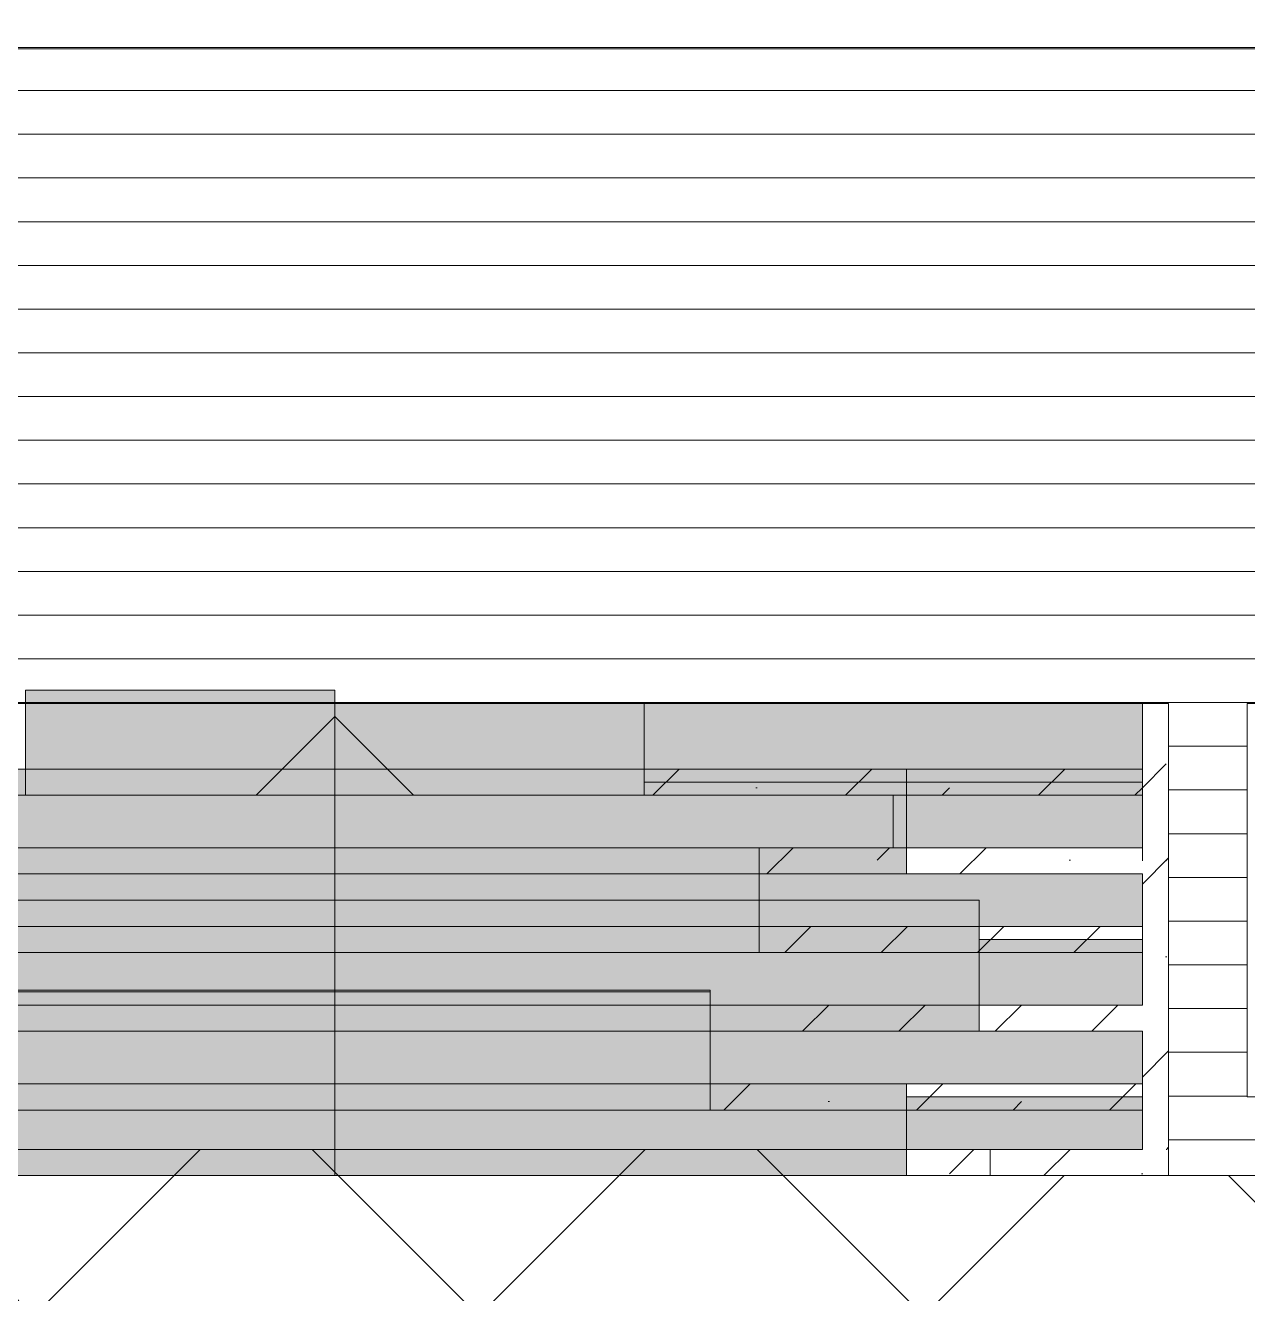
# Model space of a CAD drawing. Header units: millimetres. Extents: x -34838 to 729576, y -214038 to 121482.
# Drawn here: x 43817 to 48479, y 15630 to 20465 of the extents above; entities that cross this region are included whole.
import ezdxf

# ---------------------------------------------------------------- set-up
doc = ezdxf.new("R2010")
doc.units = ezdxf.units.MM
doc.header["$MEASUREMENT"] = 0
doc.set_wipeout_variables(frame=1)
doc.linetypes.add('Wipeout_Contour', pattern=[1000, 0, -1000])
for name, color, linetype in [('_ ГП _СПОРУДИ.3Д', 7, 'Continuous'), ('__ ГП _СПОРУДИ.2Д', 7, 'Continuous'), ('АБ _ 0 _ СТІНИ _ ЗОВНІШНІ .3D', 7, 'Continuous')]:
    doc.layers.add(name, color=color, linetype=linetype)
for name, color, linetype, lineweight in [('_ ГП _СПОРУДИ.3Д_Ном._пера__1', 7, 'Continuous', 13), ('__ ГП _СПОРУДИ.2Д_Ном._пера__1', 7, 'Continuous', 13), ('АБ _ 0 _ СТІНИ _ ЗОВНІШНІ .3D_Ном._пера__47', 7, 'Continuous', 20), ('АБ _ 0 _ СТІНИ _ ЗОВНІШНІ .3D_Ном._пера__87', 7, 'Continuous', 13)]:
    doc.layers.add(name, color=color, linetype=linetype, lineweight=lineweight)
for name, color, linetype, lineweight, true_color in [('_ ГП _СПОРУДИ.3Д_Ном._пера__253', 7, 'Continuous', 13, 0xdadada), ('__ ГП _СПОРУДИ.2Д_Ном._пера__114', 7, 'Continuous', 13, 0xb9b9b9), ('__ ГП _СПОРУДИ.2Д_Ном._пера__255', 7, 'Continuous', 0, 0xaaaaaa), ('__ ГП _СПОРУДИ.2Д_Ном._пера__54', 7, 'Continuous', 15, 0x5f5f5f)]:
    doc.layers.add(name, color=color, linetype=linetype, lineweight=lineweight, true_color=true_color)
pattern_1 = [(45, (0, 0), (-367.6955, 367.6955), []), (45, (-183.85, 183.85), (-367.6955, 367.6955), [390, -130, 0, -130])]

# ---------------------------------------------------------------- blocks, each defined once
blk = doc.blocks.new('Стена_1_4', base_point=(-4200, 21050))
at = {"color": 254, "linetype": 'Wipeout_Contour', "lineweight": 0, "ltscale": 166237.263491}
blk.add_wipeout([(58680.9, 20550), (-4700, 20550), (-4700, 20375), (58632.7, 20375)], dxfattribs=at).dxf.layer = 'АБ _ 0 _ СТІНИ _ ЗОВНІШНІ .3D'
at = {"layer": 'АБ _ 0 _ СТІНИ _ ЗОВНІШНІ .3D_Ном._пера__87', "color": 7, "linetype": 'Continuous', "lineweight": 13, "flags": 128}
blk.add_lwpolyline([(-4875, 20375), (58814.3, 20375)], dxfattribs=at)
blk = doc.blocks.new('*X18')
at = {"layer": '__ ГП _СПОРУДИ.2Д_Ном._пера__114', "color": 9, "linetype": 'Continuous', "lineweight": 13, "true_color": 0xb9b9b9}
for p, q in [((44706.3, 20216.6), (43706.3, 20216.6)), ((44706.3, 20216.6), (43706.3, 20216.6)), ((45706.3, 20216.6), (44706.3, 20216.6)), ((45706.3, 20216.6), (44706.3, 20216.6)), ((46706.3, 20216.6), (45706.3, 20216.6)), ((46706.3, 20216.6), (45706.3, 20216.6)), ((47706.3, 20216.6), (46706.3, 20216.6)), ((47706.3, 20216.6), (46706.3, 20216.6)), ((48706.3, 20216.6), (47706.3, 20216.6)), ((48706.3, 20216.6), (47706.3, 20216.6)), ((44706.3, 20050), (43706.3, 20050)), ((45706.3, 20050), (44706.3, 20050)), ((46706.3, 20050), (45706.3, 20050)), ((47706.3, 20050), (46706.3, 20050)), ((48706.3, 20050), (47706.3, 20050)), ((44706.3, 19883.3), (43706.3, 19883.3)), ((45706.3, 19883.3), (44706.3, 19883.3)), ((46706.3, 19883.3), (45706.3, 19883.3)), ((47706.3, 19883.3), (46706.3, 19883.3)), ((48706.3, 19883.3), (47706.3, 19883.3)), ((44706.3, 19716.6), (43706.3, 19716.6)), ((45706.3, 19716.6), (44706.3, 19716.6)), ((46706.3, 19716.6), (45706.3, 19716.6)), ((47706.3, 19716.6), (46706.3, 19716.6)), ((48706.3, 19716.6), (47706.3, 19716.6)), ((44706.3, 19550), (43706.3, 19550)), ((45706.3, 19550), (44706.3, 19550)), ((46706.3, 19550), (45706.3, 19550)), ((47706.3, 19550), (46706.3, 19550)), ((48706.3, 19550), (47706.3, 19550)), ((44706.3, 19383.3), (43706.3, 19383.3)), ((44706.3, 19383.3), (43706.3, 19383.3)), ((45706.3, 19383.3), (44706.3, 19383.3)), ((45706.3, 19383.3), (44706.3, 19383.3)), ((46706.3, 19383.3), (45706.3, 19383.3)), ((46706.3, 19383.3), (45706.3, 19383.3)), ((47706.3, 19383.3), (46706.3, 19383.3)), ((47706.3, 19383.3), (46706.3, 19383.3)), ((48706.3, 19383.3), (47706.3, 19383.3)), ((48706.3, 19383.3), (47706.3, 19383.3)), ((44706.3, 19216.6), (43706.3, 19216.6)), ((45706.3, 19216.6), (44706.3, 19216.6)), ((46706.3, 19216.6), (45706.3, 19216.6)), ((47706.3, 19216.6), (46706.3, 19216.6)), ((48706.3, 19216.6), (47706.3, 19216.6)), ((44706.3, 19050), (43706.3, 19050)), ((45706.3, 19050), (44706.3, 19050)), ((46706.3, 19050), (45706.3, 19050)), ((47706.3, 19050), (46706.3, 19050)), ((48706.3, 19050), (47706.3, 19050)), ((44706.3, 18883.3), (43706.3, 18883.3)), ((45706.3, 18883.3), (44706.3, 18883.3)), ((46706.3, 18883.3), (45706.3, 18883.3)), ((47706.3, 18883.3), (46706.3, 18883.3)), ((48706.3, 18883.3), (47706.3, 18883.3)), ((44706.3, 18716.6), (43706.3, 18716.6)), ((45706.3, 18716.6), (44706.3, 18716.6)), ((46706.3, 18716.6), (45706.3, 18716.6)), ((47706.3, 18716.6), (46706.3, 18716.6)), ((48706.3, 18716.6), (47706.3, 18716.6)), ((44706.3, 18550), (43706.3, 18550)), ((44706.3, 18550), (43706.3, 18550)), ((45706.3, 18550), (44706.3, 18550)), ((45706.3, 18550), (44706.3, 18550)), ((46706.3, 18550), (45706.3, 18550)), ((46706.3, 18550), (45706.3, 18550)), ((47706.3, 18550), (46706.3, 18550)), ((47706.3, 18550), (46706.3, 18550)), ((48706.3, 18550), (47706.3, 18550)), ((48706.3, 18550), (47706.3, 18550)), ((44706.3, 18383.3), (43706.3, 18383.3)), ((45706.3, 18383.3), (44706.3, 18383.3)), ((46706.3, 18383.3), (45706.3, 18383.3)), ((47706.3, 18383.3), (46706.3, 18383.3)), ((48706.3, 18383.3), (47706.3, 18383.3)), ((44706.3, 18216.6), (43706.3, 18216.6)), ((45706.3, 18216.6), (44706.3, 18216.6)), ((46706.3, 18216.6), (45706.3, 18216.6)), ((47706.3, 18216.6), (46706.3, 18216.6)), ((48706.3, 18216.6), (47706.3, 18216.6)), ((44706.3, 18050), (43706.3, 18050)), ((45706.3, 18050), (44706.3, 18050)), ((46706.3, 18050), (45706.3, 18050)), ((47706.3, 18050), (46706.3, 18050)), ((48706.3, 18050), (47706.3, 18050)), ((44706.3, 17883.3), (43706.3, 17883.3)), ((45706.3, 17883.3), (44706.3, 17883.3)), ((46706.3, 17883.3), (45706.3, 17883.3)), ((47706.3, 17883.3), (46706.3, 17883.3)), ((48706.3, 17883.3), (47706.3, 17883.3)), ((48477.4, 17716.6), (48177.4, 17716.6)), ((48477.4, 17716.6), (48177.4, 17716.6)), ((48477.4, 17550), (48177.4, 17550)), ((48477.4, 17383.3), (48177.4, 17383.3)), ((48477.4, 17216.6), (48177.4, 17216.6)), ((48477.4, 17050), (48177.4, 17050)), ((48477.4, 16883.3), (48177.4, 16883.3)), ((48477.4, 16883.3), (48177.4, 16883.3)), ((48477.4, 16716.6), (48177.4, 16716.6)), ((48477.4, 16550), (48177.4, 16550)), ((48477.4, 16383.3), (48177.4, 16383.3)), ((48706.3, 16216.6), (48177.4, 16216.6))]:
    blk.add_line(p, q, dxfattribs=at)
blk = doc.blocks.new('3D-сетка_3_4', base_point=(-4875, 16080.1))
at = {"layer": '__ ГП _СПОРУДИ.2Д_Ном._пера__255', "color": 253, "linetype": 'Continuous', "lineweight": 0, "true_color": 0xaaaaaa, "flags": 128}
for points in [[(-4875, 16080.1), (-1125.4, 16080.1), (30405, 16080.1), (30405, 16080.1), (41817.4, 16080.1), (41817.4, 16130), (41817.4, 17880), (48177.4, 17880), (48177.4, 16080), (48447.4, 16080), (59597.1, 16080), (59597.1, 17830), (59597.2, 20380), (7884.8, 20380), (-4875, 20380)], [(48477.4, 17880), (58811.3, 17880), (58811.3, 16380), (48477.4, 16380)]]:
    blk.add_lwpolyline(points, close=True, dxfattribs=at)
at = {"layer": '__ ГП _СПОРУДИ.2Д', "color": 253, "lineweight": 0, "true_color": 0xaaaaaa}
blk.add_blockref('*X18', (0, 0), dxfattribs=at)
blk = doc.blocks.new('3D-сетка_5_4', base_point=(44997.4, 16430))
at = {"layer": '__ ГП _СПОРУДИ.2Д_Ном._пера__114', "linetype": 'Continuous', "lineweight": 0, "true_color": 0xececec}
blk.add_hatch(color=7, dxfattribs=at).paths.add_polyline_path([(44997.4, 16430), (42817.4, 16430), (42817.4, 16180), (44997.4, 16180)])
at = {"layer": '__ ГП _СПОРУДИ.2Д_Ном._пера__1', "color": 7, "linetype": 'Continuous', "lineweight": 13, "flags": 128}
blk.add_lwpolyline([(44997.4, 16430), (42817.4, 16430), (42817.4, 16180), (44997.4, 16180)], close=True, dxfattribs=at)
blk = doc.blocks.new('3D-сетка_6_4', base_point=(44997.4, 16780))
at = {"layer": '__ ГП _СПОРУДИ.2Д_Ном._пера__114', "linetype": 'Continuous', "lineweight": 0, "true_color": 0xececec}
blk.add_hatch(color=7, dxfattribs=at).paths.add_polyline_path([(44997.4, 16780), (43565.8, 16780), (43565.8, 16430), (44997.4, 16430)])
at = {"layer": '__ ГП _СПОРУДИ.2Д_Ном._пера__1', "color": 7, "linetype": 'Continuous', "lineweight": 13, "flags": 128}
blk.add_lwpolyline([(44997.4, 16780), (43565.8, 16780), (43565.8, 16430), (44997.4, 16430)], close=True, dxfattribs=at)
blk = doc.blocks.new('3D-сетка_7_4', base_point=(44997.4, 17130))
at = {"layer": '__ ГП _СПОРУДИ.2Д_Ном._пера__114', "linetype": 'Continuous', "lineweight": 0, "true_color": 0xececec}
blk.add_hatch(color=7, dxfattribs=at).paths.add_polyline_path([(44997.4, 17130), (42540.3, 17130), (42540.3, 16730), (44997.4, 16730)])
at = {"layer": '__ ГП _СПОРУДИ.2Д_Ном._пера__1', "color": 7, "linetype": 'Continuous', "lineweight": 13, "flags": 128}
blk.add_lwpolyline([(44997.4, 17130), (42540.3, 17130), (42540.3, 16730), (44997.4, 16730)], close=True, dxfattribs=at)
blk = doc.blocks.new('3D-сетка_8_4', base_point=(44997.4, 17330))
at = {"layer": '__ ГП _СПОРУДИ.2Д_Ном._пера__114', "linetype": 'Continuous', "lineweight": 0, "true_color": 0xececec}
blk.add_hatch(color=7, dxfattribs=at).paths.add_polyline_path([(44997.4, 17330), (43379.3, 17330), (43379.3, 17030), (44997.4, 17030)])
at = {"layer": '__ ГП _СПОРУДИ.2Д_Ном._пера__1', "color": 7, "linetype": 'Continuous', "lineweight": 13, "flags": 128}
blk.add_lwpolyline([(44997.4, 17330), (43379.3, 17330), (43379.3, 17030), (44997.4, 17030)], close=True, dxfattribs=at)
blk = doc.blocks.new('3D-сетка_9_4', base_point=(44997.4, 17530))
at = {"layer": '__ ГП _СПОРУДИ.2Д_Ном._пера__114', "linetype": 'Continuous', "lineweight": 0, "true_color": 0xececec}
blk.add_hatch(color=7, dxfattribs=at).paths.add_polyline_path([(44997.4, 17530), (42817.4, 17530), (42817.4, 17330), (44997.4, 17330)])
at = {"layer": '__ ГП _СПОРУДИ.2Д_Ном._пера__1', "color": 7, "linetype": 'Continuous', "lineweight": 13, "flags": 128}
blk.add_lwpolyline([(44997.4, 17530), (42817.4, 17530), (42817.4, 17330), (44997.4, 17330)], close=True, dxfattribs=at)
blk = doc.blocks.new('3D-сетка_10_4', base_point=(44997.4, 17930))
at = {"layer": '__ ГП _СПОРУДИ.2Д_Ном._пера__114', "linetype": 'Continuous', "lineweight": 0, "true_color": 0xececec}
blk.add_hatch(color=7, dxfattribs=at).paths.add_polyline_path([(44997.4, 17930), (43817.4, 17930), (43817.4, 17630), (44997.4, 17630)])
at = {"layer": '__ ГП _СПОРУДИ.2Д_Ном._пера__1', "color": 7, "linetype": 'Continuous', "lineweight": 13, "flags": 128}
blk.add_lwpolyline([(44997.4, 17930), (43817.4, 17930), (43817.4, 17630), (44997.4, 17630)], close=True, dxfattribs=at)
blk = doc.blocks.new('3D-сетка_11_4', base_point=(46177.4, 17580))
at = {"layer": '__ ГП _СПОРУДИ.2Д_Ном._пера__114', "linetype": 'Continuous', "lineweight": 0, "true_color": 0xececec}
blk.add_hatch(color=7, dxfattribs=at).paths.add_polyline_path([(46177.4, 17580), (48077.4, 17580), (48077.4, 17880), (46177.4, 17880)])
at = {"layer": '__ ГП _СПОРУДИ.2Д_Ном._пера__1', "color": 7, "linetype": 'Continuous', "lineweight": 13, "flags": 128}
blk.add_lwpolyline([(46177.4, 17580), (48077.4, 17580), (48077.4, 17880), (46177.4, 17880)], close=True, dxfattribs=at)
blk = doc.blocks.new('3D-сетка_12_4', base_point=(44997.4, 16430))
at = {"layer": '__ ГП _СПОРУДИ.2Д_Ном._пера__114', "linetype": 'Continuous', "lineweight": 0, "true_color": 0xececec}
blk.add_hatch(color=7, dxfattribs=at).paths.add_polyline_path([(44997.4, 16430), (44997.4, 16180), (47177.4, 16180), (47177.4, 16430)])
at = {"layer": '__ ГП _СПОРУДИ.2Д_Ном._пера__1', "color": 7, "linetype": 'Continuous', "lineweight": 13, "flags": 128}
blk.add_lwpolyline([(44997.4, 16430), (47177.4, 16430), (47177.4, 16180), (44997.4, 16180)], close=True, dxfattribs=at)
blk = doc.blocks.new('3D-сетка_13_4', base_point=(44997.4, 16780))
at = {"layer": '__ ГП _СПОРУДИ.2Д_Ном._пера__114', "linetype": 'Continuous', "lineweight": 0, "true_color": 0xececec}
blk.add_hatch(color=7, dxfattribs=at).paths.add_polyline_path([(44997.4, 16780), (44997.4, 16430), (46429.1, 16430), (46429.1, 16780)])
at = {"layer": '__ ГП _СПОРУДИ.2Д_Ном._пера__1', "color": 7, "linetype": 'Continuous', "lineweight": 13, "flags": 128}
blk.add_lwpolyline([(44997.4, 16780), (46429.1, 16780), (46429.1, 16430), (44997.4, 16430)], close=True, dxfattribs=at)
blk = doc.blocks.new('3D-сетка_14_4', base_point=(44997.4, 17130))
at = {"layer": '__ ГП _СПОРУДИ.2Д_Ном._пера__114', "linetype": 'Continuous', "lineweight": 0, "true_color": 0xececec}
blk.add_hatch(color=7, dxfattribs=at).paths.add_polyline_path([(44997.4, 17130), (44997.4, 16730), (47454.5, 16730), (47454.5, 17130)])
at = {"layer": '__ ГП _СПОРУДИ.2Д_Ном._пера__1', "color": 7, "linetype": 'Continuous', "lineweight": 13, "flags": 128}
blk.add_lwpolyline([(44997.4, 17130), (47454.5, 17130), (47454.5, 16730), (44997.4, 16730)], close=True, dxfattribs=at)
blk = doc.blocks.new('3D-сетка_15_4', base_point=(44997.4, 17330))
at = {"layer": '__ ГП _СПОРУДИ.2Д_Ном._пера__114', "linetype": 'Continuous', "lineweight": 0, "true_color": 0xececec}
blk.add_hatch(color=7, dxfattribs=at).paths.add_polyline_path([(44997.4, 17330), (44997.4, 17030), (46615.5, 17030), (46615.5, 17330)])
at = {"layer": '__ ГП _СПОРУДИ.2Д_Ном._пера__1', "color": 7, "linetype": 'Continuous', "lineweight": 13, "flags": 128}
blk.add_lwpolyline([(44997.4, 17330), (46615.5, 17330), (46615.5, 17030), (44997.4, 17030)], close=True, dxfattribs=at)
blk = doc.blocks.new('3D-сетка_16_4', base_point=(44997.4, 17530))
at = {"layer": '__ ГП _СПОРУДИ.2Д_Ном._пера__114', "linetype": 'Continuous', "lineweight": 0, "true_color": 0xececec}
blk.add_hatch(color=7, dxfattribs=at).paths.add_polyline_path([(44997.4, 17530), (44997.4, 17330), (47127.4, 17330), (47127.4, 17530)])
at = {"layer": '__ ГП _СПОРУДИ.2Д_Ном._пера__1', "color": 7, "linetype": 'Continuous', "lineweight": 13, "flags": 128}
blk.add_lwpolyline([(44997.4, 17530), (47127.4, 17530), (47127.4, 17330), (44997.4, 17330)], close=True, dxfattribs=at)
blk = doc.blocks.new('3D-сетка_17_4', base_point=(44997.4, 17880))
at = {"layer": '__ ГП _СПОРУДИ.2Д_Ном._пера__114', "linetype": 'Continuous', "lineweight": 0, "true_color": 0xececec}
blk.add_hatch(color=7, dxfattribs=at).paths.add_polyline_path([(44997.4, 17880), (44997.4, 17630), (46177.4, 17630), (46177.4, 17880)])
at = {"layer": '__ ГП _СПОРУДИ.2Д_Ном._пера__1', "color": 7, "linetype": 'Continuous', "lineweight": 13, "flags": 128}
blk.add_lwpolyline([(44997.4, 17880), (46177.4, 17880), (46177.4, 17630), (44997.4, 17630)], close=True, dxfattribs=at)
blk = doc.blocks.new('3D-сетка_50_4', base_point=(44997.4, 17880))
at = {"layer": '__ ГП _СПОРУДИ.2Д_Ном._пера__54', "linetype": 'Continuous', "lineweight": 0, "true_color": 0xd6d6d6}
blk.add_hatch(color=254, dxfattribs=at).paths.add_polyline_path([(44997.4, 17880), (43817.4, 17880), (43817.4, 17530), (44997.4, 17530)])
at = {"layer": '__ ГП _СПОРУДИ.2Д_Ном._пера__1', "color": 7, "linetype": 'Continuous', "lineweight": 13, "flags": 128}
blk.add_lwpolyline([(44997.4, 17880), (43817.4, 17880), (43817.4, 17530), (44997.4, 17530)], close=True, dxfattribs=at)
blk = doc.blocks.new('3D-сетка_51_4', base_point=(44997.4, 17630))
at = {"layer": '__ ГП _СПОРУДИ.2Д_Ном._пера__54', "linetype": 'Continuous', "lineweight": 0, "true_color": 0xd6d6d6}
blk.add_hatch(color=254, dxfattribs=at).paths.add_polyline_path([(44997.4, 17630), (42817.4, 17630), (42817.4, 17230), (44997.4, 17230)])
at = {"layer": '__ ГП _СПОРУДИ.2Д_Ном._пера__1', "color": 7, "linetype": 'Continuous', "lineweight": 13, "flags": 128}
blk.add_lwpolyline([(44997.4, 17630), (42817.4, 17630), (42817.4, 17230), (44997.4, 17230)], close=True, dxfattribs=at)
blk = doc.blocks.new('3D-сетка_52_4', base_point=(44997.4, 17330))
at = {"layer": '__ ГП _СПОРУДИ.2Д_Ном._пера__54', "linetype": 'Continuous', "lineweight": 0, "true_color": 0xd6d6d6}
blk.add_hatch(color=254, dxfattribs=at).paths.add_polyline_path([(44997.4, 17330), (43379.3, 17330), (43379.3, 16930), (44997.4, 16930)])
at = {"layer": '__ ГП _СПОРУДИ.2Д_Ном._пера__1', "color": 7, "linetype": 'Continuous', "lineweight": 13, "flags": 128}
blk.add_lwpolyline([(44997.4, 17330), (43379.3, 17330), (43379.3, 16930), (44997.4, 16930)], close=True, dxfattribs=at)
blk = doc.blocks.new('3D-сетка_53_4', base_point=(44997.4, 17030))
at = {"layer": '__ ГП _СПОРУДИ.2Д_Ном._пера__54', "linetype": 'Continuous', "lineweight": 0, "true_color": 0xd6d6d6}
blk.add_hatch(color=254, dxfattribs=at).paths.add_polyline_path([(44997.4, 17030), (42540.3, 17030), (42540.3, 16630), (44997.4, 16630)])
at = {"layer": '__ ГП _СПОРУДИ.2Д_Ном._пера__1', "color": 7, "linetype": 'Continuous', "lineweight": 13, "flags": 128}
blk.add_lwpolyline([(44997.4, 17030), (42540.3, 17030), (42540.3, 16630), (44997.4, 16630)], close=True, dxfattribs=at)
blk = doc.blocks.new('3D-сетка_54_4', base_point=(44997.4, 16786.8))
at = {"layer": '__ ГП _СПОРУДИ.2Д_Ном._пера__54', "linetype": 'Continuous', "lineweight": 0, "true_color": 0xd6d6d6}
blk.add_hatch(color=254, dxfattribs=at).paths.add_polyline_path([(44997.4, 16786.8), (43565.8, 16786.8), (43565.8, 16330), (44997.4, 16330)])
at = {"layer": '__ ГП _СПОРУДИ.2Д_Ном._пера__1', "color": 7, "linetype": 'Continuous', "lineweight": 13, "flags": 128}
blk.add_lwpolyline([(44997.4, 16786.8), (43565.8, 16786.8), (43565.8, 16330), (44997.4, 16330)], close=True, dxfattribs=at)
blk = doc.blocks.new('3D-сетка_55_4', base_point=(44997.4, 16430))
at = {"layer": '__ ГП _СПОРУДИ.2Д_Ном._пера__54', "linetype": 'Continuous', "lineweight": 0, "true_color": 0xd6d6d6}
blk.add_hatch(color=254, dxfattribs=at).paths.add_polyline_path([(44997.4, 16430), (42817.4, 16430), (42817.4, 16080), (44997.4, 16080)])
at = {"layer": '__ ГП _СПОРУДИ.2Д_Ном._пера__1', "color": 7, "linetype": 'Continuous', "lineweight": 13, "flags": 128}
blk.add_lwpolyline([(44997.4, 16430), (42817.4, 16430), (42817.4, 16080), (44997.4, 16080)], close=True, dxfattribs=at)
blk = doc.blocks.new('3D-сетка_62_4', base_point=(48077.4, 17330))
at = {"layer": '__ ГП _СПОРУДИ.2Д_Ном._пера__114', "linetype": 'Continuous', "lineweight": 0, "true_color": 0xececec}
blk.add_hatch(color=7, dxfattribs=at).paths.add_polyline_path([(48077.4, 17330), (48077.4, 17580), (47177.4, 17580), (47177.4, 17330)])
at = {"layer": '__ ГП _СПОРУДИ.2Д_Ном._пера__1', "color": 7, "linetype": 'Continuous', "lineweight": 13, "flags": 128}
blk.add_lwpolyline([(48077.4, 17330), (47177.4, 17330), (47177.4, 17580), (48077.4, 17580)], close=True, dxfattribs=at)
blk = doc.blocks.new('3D-сетка_63_4', base_point=(48077.4, 17030))
at = {"layer": '__ ГП _СПОРУДИ.2Д_Ном._пера__114', "linetype": 'Continuous', "lineweight": 0, "true_color": 0xececec}
blk.add_hatch(color=7, dxfattribs=at).paths.add_polyline_path([(48077.4, 17030), (48077.4, 17230), (46615.5, 17230), (46615.5, 17030)])
at = {"layer": '__ ГП _СПОРУДИ.2Д_Ном._пера__1', "color": 7, "linetype": 'Continuous', "lineweight": 13, "flags": 128}
blk.add_lwpolyline([(48077.4, 17030), (46615.5, 17030), (46615.5, 17230), (48077.4, 17230)], close=True, dxfattribs=at)
blk = doc.blocks.new('3D-сетка_64_4', base_point=(48077.4, 16730))
at = {"layer": '__ ГП _СПОРУДИ.2Д_Ном._пера__114', "linetype": 'Continuous', "lineweight": 0, "true_color": 0xececec}
blk.add_hatch(color=7, dxfattribs=at).paths.add_polyline_path([(48077.4, 16730), (48077.4, 16980), (47454.5, 16980), (47454.5, 16730)])
at = {"layer": '__ ГП _СПОРУДИ.2Д_Ном._пера__1', "color": 7, "linetype": 'Continuous', "lineweight": 13, "flags": 128}
blk.add_lwpolyline([(48077.4, 16730), (47454.5, 16730), (47454.5, 16980), (48077.4, 16980)], close=True, dxfattribs=at)
blk = doc.blocks.new('3D-сетка_65_4', base_point=(48077.4, 16430))
at = {"layer": '__ ГП _СПОРУДИ.2Д_Ном._пера__114', "linetype": 'Continuous', "lineweight": 0, "true_color": 0xececec}
blk.add_hatch(color=7, dxfattribs=at).paths.add_polyline_path([(48077.4, 16430), (48077.4, 16630), (46429.1, 16630), (46429.1, 16430)])
at = {"layer": '__ ГП _СПОРУДИ.2Д_Ном._пера__1', "color": 7, "linetype": 'Continuous', "lineweight": 13, "flags": 128}
blk.add_lwpolyline([(48077.4, 16430), (46429.1, 16430), (46429.1, 16630), (48077.4, 16630)], close=True, dxfattribs=at)
blk = doc.blocks.new('3D-сетка_66_4', base_point=(48077.4, 16180))
at = {"layer": '__ ГП _СПОРУДИ.2Д_Ном._пера__114', "linetype": 'Continuous', "lineweight": 0, "true_color": 0xececec}
blk.add_hatch(color=7, dxfattribs=at).paths.add_polyline_path([(48077.4, 16180), (48077.4, 16380), (47177.4, 16380), (47177.4, 16180)])
at = {"layer": '__ ГП _СПОРУДИ.2Д_Ном._пера__1', "color": 7, "linetype": 'Continuous', "lineweight": 13, "flags": 128}
blk.add_lwpolyline([(48077.4, 16180), (47177.4, 16180), (47177.4, 16380), (48077.4, 16380)], close=True, dxfattribs=at)
blk = doc.blocks.new('3D-сетка_67_4', base_point=(44997.4, 17880))
at = {"layer": '__ ГП _СПОРУДИ.2Д_Ном._пера__54', "linetype": 'Continuous', "lineweight": 0, "true_color": 0xd6d6d6}
blk.add_hatch(color=254, dxfattribs=at).paths.add_polyline_path([(44997.4, 17880), (44997.4, 17530), (46177.4, 17530), (46177.4, 17880)])
at = {"layer": '__ ГП _СПОРУДИ.2Д_Ном._пера__1', "color": 7, "linetype": 'Continuous', "lineweight": 13, "flags": 128}
blk.add_lwpolyline([(44997.4, 17880), (46177.4, 17880), (46177.4, 17530), (44997.4, 17530)], close=True, dxfattribs=at)
blk = doc.blocks.new('3D-сетка_68_4', base_point=(44997.4, 17630))
at = {"layer": '__ ГП _СПОРУДИ.2Д_Ном._пера__54', "linetype": 'Continuous', "lineweight": 0, "true_color": 0xd6d6d6}
blk.add_hatch(color=254, dxfattribs=at).paths.add_polyline_path([(44997.4, 17630), (44997.4, 17230), (47177.4, 17230), (47177.4, 17630)])
at = {"layer": '__ ГП _СПОРУДИ.2Д_Ном._пера__1', "color": 7, "linetype": 'Continuous', "lineweight": 13, "flags": 128}
blk.add_lwpolyline([(44997.4, 17630), (47177.4, 17630), (47177.4, 17230), (44997.4, 17230)], close=True, dxfattribs=at)
blk = doc.blocks.new('3D-сетка_69_4', base_point=(44997.4, 17330))
at = {"layer": '__ ГП _СПОРУДИ.2Д_Ном._пера__54', "linetype": 'Continuous', "lineweight": 0, "true_color": 0xd6d6d6}
blk.add_hatch(color=254, dxfattribs=at).paths.add_polyline_path([(44997.4, 17330), (44997.4, 16930), (46615.5, 16930), (46615.5, 17330)])
at = {"layer": '__ ГП _СПОРУДИ.2Д_Ном._пера__1', "color": 7, "linetype": 'Continuous', "lineweight": 13, "flags": 128}
blk.add_lwpolyline([(44997.4, 17330), (46615.5, 17330), (46615.5, 16930), (44997.4, 16930)], close=True, dxfattribs=at)
blk = doc.blocks.new('3D-сетка_70_4', base_point=(44997.4, 17030))
at = {"layer": '__ ГП _СПОРУДИ.2Д_Ном._пера__54', "linetype": 'Continuous', "lineweight": 0, "true_color": 0xd6d6d6}
blk.add_hatch(color=254, dxfattribs=at).paths.add_polyline_path([(44997.4, 17030), (44997.4, 16630), (47454.5, 16630), (47454.5, 17030)])
at = {"layer": '__ ГП _СПОРУДИ.2Д_Ном._пера__1', "color": 7, "linetype": 'Continuous', "lineweight": 13, "flags": 128}
blk.add_lwpolyline([(44997.4, 17030), (47454.5, 17030), (47454.5, 16630), (44997.4, 16630)], close=True, dxfattribs=at)
blk = doc.blocks.new('3D-сетка_71_4', base_point=(44997.4, 16786.8))
at = {"layer": '__ ГП _СПОРУДИ.2Д_Ном._пера__54', "linetype": 'Continuous', "lineweight": 0, "true_color": 0xd6d6d6}
blk.add_hatch(color=254, dxfattribs=at).paths.add_polyline_path([(44997.4, 16786.8), (44997.4, 16330), (46429.1, 16330), (46429.1, 16786.8)])
at = {"layer": '__ ГП _СПОРУДИ.2Д_Ном._пера__1', "color": 7, "linetype": 'Continuous', "lineweight": 13, "flags": 128}
blk.add_lwpolyline([(44997.4, 16786.8), (46429.1, 16786.8), (46429.1, 16330), (44997.4, 16330)], close=True, dxfattribs=at)
blk = doc.blocks.new('3D-сетка_72_4', base_point=(44997.4, 16430))
at = {"layer": '__ ГП _СПОРУДИ.2Д_Ном._пера__54', "linetype": 'Continuous', "lineweight": 0, "true_color": 0xd6d6d6}
blk.add_hatch(color=254, dxfattribs=at).paths.add_polyline_path([(44997.4, 16430), (44997.4, 16080), (47177.4, 16080), (47177.4, 16430)])
at = {"layer": '__ ГП _СПОРУДИ.2Д_Ном._пера__1', "color": 7, "linetype": 'Continuous', "lineweight": 13, "flags": 128}
blk.add_lwpolyline([(44997.4, 16430), (47177.4, 16430), (47177.4, 16080), (44997.4, 16080)], close=True, dxfattribs=at)
blk = doc.blocks.new('Перекрытие_2_4', base_point=(-3125, 12148.1))
at = {"layer": '_ ГП _СПОРУДИ.3Д_Ном._пера__253', "linetype": 'Continuous', "lineweight": 13, "true_color": 0xdadada}
h = blk.add_hatch(dxfattribs=at)
h.set_pattern_fill('Г___ТРОТУАРИ_М500_0004', color=254, style=0, pattern_type=2)
h.set_pattern_definition([(45, (-275, 12150), (-848.528, 848.528), []), (315, (-275, 12150), (848.528, 848.528), [])])
h.paths.add_polyline_path([(-3125, 12148.1), (-3125, 10007.9), (-2650, 9430), (-2650, 9150), (-75, 9150), (-75, 12150), (70932, 12150), (96193.3, 12150), (96202.7, 17087.6), (94983, 22021.6), (80175.6, 15996.4), (78930, 17527.9), (76339.2, 16080), (47497.4, 16080), (47497.4, 16180), (42497.4, 16180), (42497.4, 16080), (32905, 16080), (30405, 16080), (-1129, 16080.1), (-3124.9, 16080.1), (-3124.9, 12148.2)])
at = {"layer": '_ ГП _СПОРУДИ.3Д_Ном._пера__1', "color": 7, "linetype": 'Continuous', "lineweight": 13, "flags": 128}
blk.add_lwpolyline([(-3125, 12148.1), (-3125, 10007.9), (-2650, 9430), (-2650, 9150), (-75, 9150), (-75, 12150), (70932, 12150), (96193.3, 12150), (96202.7, 17087.6), (94983, 22021.6), (80175.6, 15996.4), (78930, 17527.9), (76339.2, 16080), (47497.4, 16080), (47497.4, 16180), (42497.4, 16180), (42497.4, 16080), (32905, 16080), (30405, 16080), (-1129, 16080.1), (-3124.9, 16080.1), (-3124.9, 12148.2)], close=True, dxfattribs=at)
blk = doc.blocks.new('Стена_24_4', base_point=(46177.4, 17580))
at = {"layer": 'АБ _ 0 _ СТІНИ _ ЗОВНІШНІ .3D', "linetype": 'Continuous', "lineweight": 0, "true_color": 0x000000}
h = blk.add_hatch(dxfattribs=at)
h.set_pattern_fill('М___БЕТОН_АРМОВАНИЙ___З__C5', color=18, style=0, pattern_type=2)
h.set_pattern_definition(pattern_1)
h.paths.add_polyline_path([(46177.4, 17530), (48077.4, 17530), (48077.4, 17630), (46177.4, 17630)])
at = {"layer": 'АБ _ 0 _ СТІНИ _ ЗОВНІШНІ .3D_Ном._пера__47', "color": 7, "linetype": 'Continuous', "lineweight": 20, "flags": 128}
for points in [[(48077.4, 17630), (46177.4, 17630)], [(46177.4, 17630), (46177.4, 17530)], [(46177.4, 17530), (48077.4, 17530)]]:
    blk.add_lwpolyline(points, dxfattribs=at)
blk = doc.blocks.new('Стена_25_4', base_point=(48127.4, 17530))
at = {"layer": 'АБ _ 0 _ СТІНИ _ ЗОВНІШНІ .3D', "linetype": 'Continuous', "lineweight": 0, "true_color": 0x000000}
h = blk.add_hatch(dxfattribs=at)
h.set_pattern_fill('М___БЕТОН_АРМОВАНИЙ___З__C5', color=18, style=0, pattern_type=2)
h.set_pattern_definition(pattern_1)
h.paths.add_polyline_path([(48177.4, 17530), (48177.4, 17880), (48077.4, 17880), (48077.4, 17530)])
at = {"layer": 'АБ _ 0 _ СТІНИ _ ЗОВНІШНІ .3D_Ном._пера__47', "color": 7, "linetype": 'Continuous', "lineweight": 20, "flags": 128}
for points in [[(48177.4, 17880), (48077.4, 17880)], [(48077.4, 17880), (48077.4, 17630)], [(48177.4, 17530), (48177.4, 17880)], [(48077.4, 17530), (48077.4, 17530)]]:
    blk.add_lwpolyline(points, dxfattribs=at)
blk = doc.blocks.new('Стена_26_4', base_point=(46615.5, 17280))
at = {"layer": 'АБ _ 0 _ СТІНИ _ ЗОВНІШНІ .3D', "linetype": 'Continuous', "lineweight": 0, "true_color": 0x000000}
h = blk.add_hatch(dxfattribs=at)
h.set_pattern_fill('М___БЕТОН_АРМОВАНИЙ___З__C5', color=18, style=0, pattern_type=2)
h.set_pattern_definition(pattern_1)
h.paths.add_polyline_path([(46615.5, 17230), (48077.4, 17230), (48077.4, 17330), (46615.5, 17330)])
at = {"layer": 'АБ _ 0 _ СТІНИ _ ЗОВНІШНІ .3D_Ном._пера__47', "color": 7, "linetype": 'Continuous', "lineweight": 20, "flags": 128}
for points in [[(48077.4, 17330), (46615.5, 17330)], [(46615.5, 17330), (46615.5, 17230)], [(46615.5, 17230), (48077.4, 17230)]]:
    blk.add_lwpolyline(points, dxfattribs=at)
blk = doc.blocks.new('Стена_27_4', base_point=(48127.4, 17280))
at = {"layer": 'АБ _ 0 _ СТІНИ _ ЗОВНІШНІ .3D', "linetype": 'Continuous', "lineweight": 0, "true_color": 0x000000}
h = blk.add_hatch(dxfattribs=at)
h.set_pattern_fill('М___БЕТОН_АРМОВАНИЙ___З__C5', color=18, style=0, pattern_type=2)
h.set_pattern_definition(pattern_1)
h.paths.add_polyline_path([(48177.4, 17280), (48177.4, 17580), (48077.4, 17580), (48077.4, 17280)])
at = {"layer": 'АБ _ 0 _ СТІНИ _ ЗОВНІШНІ .3D_Ном._пера__47', "color": 7, "linetype": 'Continuous', "lineweight": 20, "flags": 128}
for points in [[(48077.4, 17580), (48077.4, 17280)], [(48177.4, 17280), (48177.4, 17580)]]:
    blk.add_lwpolyline(points, dxfattribs=at)
blk = doc.blocks.new('Стена_28_4', base_point=(46615.5, 16980))
at = {"layer": 'АБ _ 0 _ СТІНИ _ ЗОВНІШНІ .3D', "linetype": 'Continuous', "lineweight": 0, "true_color": 0x000000}
h = blk.add_hatch(dxfattribs=at)
h.set_pattern_fill('М___БЕТОН_АРМОВАНИЙ___З__C5', color=18, style=0, pattern_type=2)
h.set_pattern_definition(pattern_1)
h.paths.add_polyline_path([(46615.5, 16930), (48077.4, 16930), (48077.4, 17030), (46615.5, 17030)])
at = {"layer": 'АБ _ 0 _ СТІНИ _ ЗОВНІШНІ .3D_Ном._пера__47', "color": 7, "linetype": 'Continuous', "lineweight": 20, "flags": 128}
for points in [[(48077.4, 17030), (46615.5, 17030)], [(46615.5, 17030), (46615.5, 16930)], [(46615.5, 16930), (48077.4, 16930)]]:
    blk.add_lwpolyline(points, dxfattribs=at)
blk = doc.blocks.new('Стена_29_4', base_point=(48127.4, 16980))
at = {"layer": 'АБ _ 0 _ СТІНИ _ ЗОВНІШНІ .3D', "linetype": 'Continuous', "lineweight": 0, "true_color": 0x000000}
h = blk.add_hatch(dxfattribs=at)
h.set_pattern_fill('М___БЕТОН_АРМОВАНИЙ___З__C5', color=18, style=0, pattern_type=2)
h.set_pattern_definition(pattern_1)
h.paths.add_polyline_path([(48177.4, 16980), (48177.4, 17380), (48077.4, 17380), (48077.4, 16980)])
at = {"layer": 'АБ _ 0 _ СТІНИ _ ЗОВНІШНІ .3D_Ном._пера__47', "color": 7, "linetype": 'Continuous', "lineweight": 20, "flags": 128}
for points in [[(48077.4, 17380), (48077.4, 17330)], [(48177.4, 16980), (48177.4, 17380)], [(48077.4, 17230), (48077.4, 16980)]]:
    blk.add_lwpolyline(points, dxfattribs=at)
blk = doc.blocks.new('Стена_30_4', base_point=(46429.1, 16380))
at = {"layer": 'АБ _ 0 _ СТІНИ _ ЗОВНІШНІ .3D', "linetype": 'Continuous', "lineweight": 0, "true_color": 0x000000}
h = blk.add_hatch(dxfattribs=at)
h.set_pattern_fill('М___БЕТОН_АРМОВАНИЙ___З__C5', color=18, style=0, pattern_type=2)
h.set_pattern_definition(pattern_1)
h.paths.add_polyline_path([(46429.1, 16330), (48077.4, 16330), (48077.4, 16430), (46429.1, 16430)])
at = {"layer": 'АБ _ 0 _ СТІНИ _ ЗОВНІШНІ .3D_Ном._пера__47', "color": 7, "linetype": 'Continuous', "lineweight": 20, "flags": 128}
for points in [[(48077.4, 16430), (46429.1, 16430)], [(46429.1, 16430), (46429.1, 16330)], [(46429.1, 16330), (48077.4, 16330)]]:
    blk.add_lwpolyline(points, dxfattribs=at)
blk = doc.blocks.new('Стена_31_4', base_point=(48127.4, 16380))
at = {"layer": 'АБ _ 0 _ СТІНИ _ ЗОВНІШНІ .3D', "linetype": 'Continuous', "lineweight": 0, "true_color": 0x000000}
h = blk.add_hatch(dxfattribs=at)
h.set_pattern_fill('М___БЕТОН_АРМОВАНИЙ___З__C5', color=18, style=0, pattern_type=2)
h.set_pattern_definition(pattern_1)
h.paths.add_polyline_path([(48077.4, 16630), (48177.4, 16630), (48177.4, 16730)])
h = blk.add_hatch(dxfattribs=at)
h.set_pattern_fill('М___БЕТОН_АРМОВАНИЙ___З__C5', color=18, style=0, pattern_type=2)
h.set_pattern_definition(pattern_1)
h.paths.add_polyline_path([(48077.4, 16730), (48077.4, 16630), (48177.4, 16730)])
h = blk.add_hatch(dxfattribs=at)
h.set_pattern_fill('М___БЕТОН_АРМОВАНИЙ___З__C5', color=18, style=0, pattern_type=2)
h.set_pattern_definition(pattern_1)
h.paths.add_polyline_path([(48077.4, 16630), (48077.4, 16380), (48177.4, 16380), (48177.4, 16630)])
at = {"layer": 'АБ _ 0 _ СТІНИ _ ЗОВНІШНІ .3D_Ном._пера__47', "color": 7, "linetype": 'Continuous', "lineweight": 20, "flags": 128}
for points in [[(48177.4, 16380), (48177.4, 16730)], [(48077.4, 16630), (48077.4, 16380)]]:
    blk.add_lwpolyline(points, dxfattribs=at)
blk = doc.blocks.new('Стена_32_4', base_point=(46429.1, 16680))
at = {"layer": 'АБ _ 0 _ СТІНИ _ ЗОВНІШНІ .3D', "linetype": 'Continuous', "lineweight": 0, "true_color": 0x000000}
h = blk.add_hatch(dxfattribs=at)
h.set_pattern_fill('М___БЕТОН_АРМОВАНИЙ___З__C5', color=18, style=0, pattern_type=2)
h.set_pattern_definition(pattern_1)
h.paths.add_polyline_path([(48077.4, 16730), (46429.1, 16730), (46429.1, 16630), (48077.4, 16630)])
at = {"layer": 'АБ _ 0 _ СТІНИ _ ЗОВНІШНІ .3D_Ном._пера__47', "color": 7, "linetype": 'Continuous', "lineweight": 20, "flags": 128}
for points in [[(48077.4, 16730), (46429.1, 16730)], [(46429.1, 16630), (46429.1, 16730)], [(46429.1, 16630), (48077.4, 16630)]]:
    blk.add_lwpolyline(points, dxfattribs=at)
blk = doc.blocks.new('Стена_33_4', base_point=(47177.4, 16130))
at = {"layer": 'АБ _ 0 _ СТІНИ _ ЗОВНІШНІ .3D', "linetype": 'Continuous', "lineweight": 0, "true_color": 0x000000}
h = blk.add_hatch(dxfattribs=at)
h.set_pattern_fill('М___БЕТОН_АРМОВАНИЙ___З__C5', color=18, style=0, pattern_type=2)
h.set_pattern_definition(pattern_1)
h.paths.add_polyline_path([(48077.4, 16180), (47177.4, 16180), (47177.4, 16080), (48077.4, 16080)])
h = blk.add_hatch(dxfattribs=at)
h.set_pattern_fill('М___БЕТОН_АРМОВАНИЙ___З__C5', color=18, style=0, pattern_type=2)
h.set_pattern_definition(pattern_1)
h.paths.add_polyline_path([(48077.4, 16080), (48177.4, 16080), (48077.4, 16180)])
h = blk.add_hatch(dxfattribs=at)
h.set_pattern_fill('М___БЕТОН_АРМОВАНИЙ___З__C5', color=18, style=0, pattern_type=2)
h.set_pattern_definition(pattern_1)
h.paths.add_polyline_path([(48077.4, 16180), (48177.4, 16080), (48177.4, 16180)])
at = {"layer": 'АБ _ 0 _ СТІНИ _ ЗОВНІШНІ .3D_Ном._пера__47', "color": 7, "linetype": 'Continuous', "lineweight": 20, "flags": 128}
for points in [[(48077.4, 16180), (47177.4, 16180)], [(47177.4, 16080), (47177.4, 16180)], [(48177.4, 16080), (48177.4, 16180)], [(47177.4, 16080), (48177.4, 16080)]]:
    blk.add_lwpolyline(points, dxfattribs=at)
blk = doc.blocks.new('Стена_34_4', base_point=(48127.4, 16680))
at = {"layer": 'АБ _ 0 _ СТІНИ _ ЗОВНІШНІ .3D', "linetype": 'Continuous', "lineweight": 0, "true_color": 0x000000}
h = blk.add_hatch(dxfattribs=at)
h.set_pattern_fill('М___БЕТОН_АРМОВАНИЙ___З__C5', color=18, style=0, pattern_type=2)
h.set_pattern_definition(pattern_1)
h.paths.add_polyline_path([(48177.4, 16730), (48177.4, 17080), (48077.4, 17080), (48077.4, 16730)])
at = {"layer": 'АБ _ 0 _ СТІНИ _ ЗОВНІШНІ .3D_Ном._пера__47', "color": 7, "linetype": 'Continuous', "lineweight": 20, "flags": 128}
for points in [[(48077.4, 17080), (48077.4, 17030)], [(48177.4, 16730), (48177.4, 17080)], [(48077.4, 16930), (48077.4, 16730)]]:
    blk.add_lwpolyline(points, dxfattribs=at)
blk = doc.blocks.new('Стена_35_4', base_point=(48127.4, 16130))
at = {"layer": 'АБ _ 0 _ СТІНИ _ ЗОВНІШНІ .3D', "linetype": 'Continuous', "lineweight": 0, "true_color": 0x000000}
h = blk.add_hatch(dxfattribs=at)
h.set_pattern_fill('М___БЕТОН_АРМОВАНИЙ___З__C5', color=18, style=0, pattern_type=2)
h.set_pattern_definition(pattern_1)
h.paths.add_polyline_path([(48177.4, 16180), (48177.4, 16480), (48077.4, 16480), (48077.4, 16180)])
at = {"layer": 'АБ _ 0 _ СТІНИ _ ЗОВНІШНІ .3D_Ном._пера__47', "color": 7, "linetype": 'Continuous', "lineweight": 20, "flags": 128}
for points in [[(48077.4, 16480), (48077.4, 16430)], [(48177.4, 16180), (48177.4, 16480)], [(48077.4, 16330), (48077.4, 16180)]]:
    blk.add_lwpolyline(points, dxfattribs=at)
blk = doc.blocks.new('Линия_1_4', base_point=(44997.4, 16080))
at = {"layer": '_ ГП _СПОРУДИ.3Д_Ном._пера__1', "color": 7, "linetype": 'Continuous', "lineweight": 13}
for p, q in [((44997.4, 17830), (44697.4, 17530)), ((44997.4, 16080), (44997.4, 17830)), ((44997.4, 17830), (45297.4, 17530))]:
    blk.add_line(p, q, dxfattribs=at)

msp = doc.modelspace()

# ---------------------------------------------------------------- block references
at = {"layer": '_ ГП _СПОРУДИ.3Д', "color": 7, "linetype": 'Continuous', "lineweight": 13}
msp.add_blockref('Линия_1_4', (44997.4, 16080), dxfattribs=at)
at = {"layer": '__ ГП _СПОРУДИ.2Д', "color": 7, "lineweight": 13}
for name, p in [('3D-сетка_10_4', (44997.4, 17930)), ('3D-сетка_50_4', (44997.4, 17880)), ('3D-сетка_17_4', (44997.4, 17880)), ('3D-сетка_67_4', (44997.4, 17880)), ('3D-сетка_11_4', (46177.4, 17580)), ('3D-сетка_51_4', (44997.4, 17630)), ('3D-сетка_68_4', (44997.4, 17630)), ('3D-сетка_62_4', (48077.4, 17330)), ('3D-сетка_9_4', (44997.4, 17530)), ('3D-сетка_16_4', (44997.4, 17530)), ('3D-сетка_8_4', (44997.4, 17330)), ('3D-сетка_52_4', (44997.4, 17330)), ('3D-сетка_15_4', (44997.4, 17330)), ('3D-сетка_69_4', (44997.4, 17330)), ('3D-сетка_63_4', (48077.4, 17030)), ('3D-сетка_7_4', (44997.4, 17130)), ('3D-сетка_14_4', (44997.4, 17130)), ('3D-сетка_53_4', (44997.4, 17030)), ('3D-сетка_70_4', (44997.4, 17030)), ('3D-сетка_64_4', (48077.4, 16730)), ('3D-сетка_54_4', (44997.4, 16786.8)), ('3D-сетка_6_4', (44997.4, 16780)), ('3D-сетка_71_4', (44997.4, 16786.8)), ('3D-сетка_13_4', (44997.4, 16780)), ('3D-сетка_65_4', (48077.4, 16430)), ('3D-сетка_5_4', (44997.4, 16430)), ('3D-сетка_55_4', (44997.4, 16430)), ('3D-сетка_12_4', (44997.4, 16430)), ('3D-сетка_72_4', (44997.4, 16430)), ('3D-сетка_66_4', (48077.4, 16180))]:
    msp.add_blockref(name, p, dxfattribs=at)
at = {"layer": 'АБ _ 0 _ СТІНИ _ ЗОВНІШНІ .3D', "color": 7, "lineweight": 20}
for name, p in [('Стена_1_4', (-4200, 21050)), ('Стена_25_4', (48127.4, 17530)), ('Стена_24_4', (46177.4, 17580)), ('Стена_27_4', (48127.4, 17280)), ('Стена_29_4', (48127.4, 16980)), ('Стена_26_4', (46615.5, 17280)), ('Стена_34_4', (48127.4, 16680)), ('Стена_28_4', (46615.5, 16980)), ('Стена_32_4', (46429.1, 16680)), ('Стена_31_4', (48127.4, 16380)), ('Стена_35_4', (48127.4, 16130)), ('Стена_30_4', (46429.1, 16380)), ('Стена_33_4', (47177.4, 16130))]:
    msp.add_blockref(name, p, dxfattribs=at)

# ---------------------------------------------------------------- next in the draw order: block references
at = {"layer": '_ ГП _СПОРУДИ.3Д', "color": 7, "linetype": 'Continuous', "lineweight": 13}
msp.add_blockref('Перекрытие_2_4', (-3125, 12148.1), dxfattribs=at)
at = {"layer": '__ ГП _СПОРУДИ.2Д', "color": 253, "lineweight": 0, "true_color": 0xaaaaaa}
msp.add_blockref('3D-сетка_3_4', (-4875, 16080.1), dxfattribs=at)

doc.saveas('drawing.dxf')
